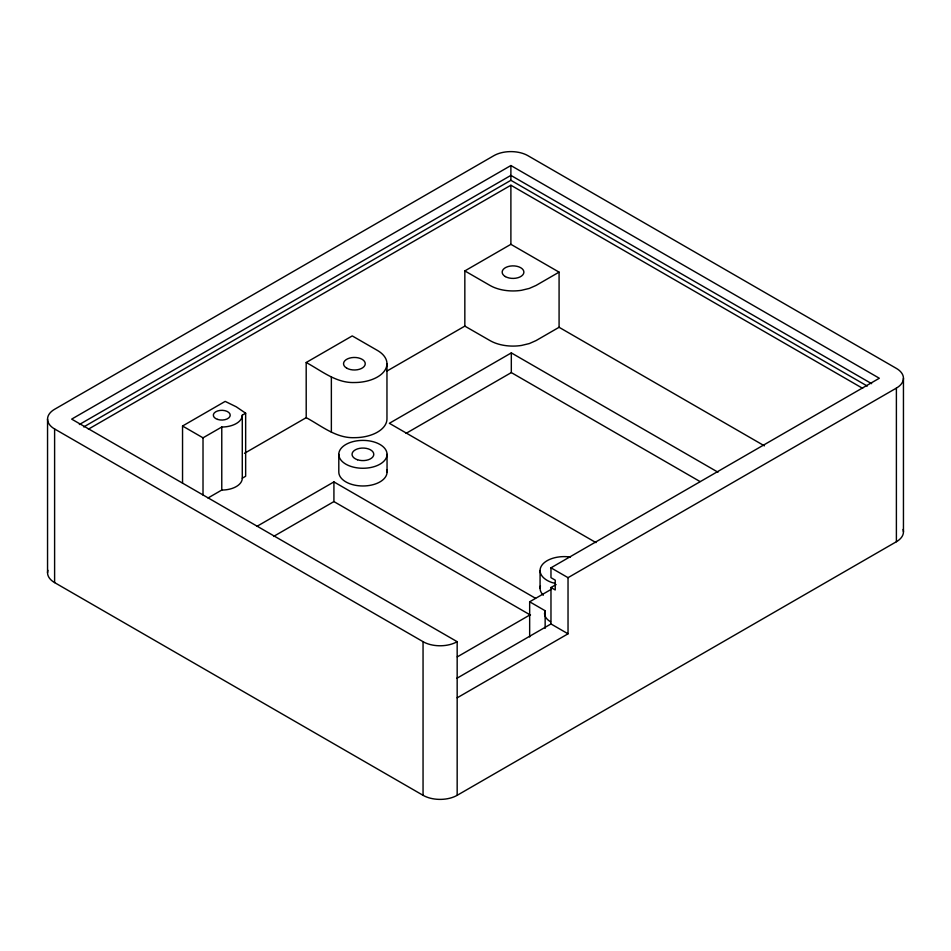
<?xml version="1.0" encoding="UTF-8"?>
<svg xmlns="http://www.w3.org/2000/svg" width="951" height="951" viewBox="0 0 951 951"><rect width="100%" height="100%" fill="white"/><g stroke="black" fill="none" stroke-linecap="round" stroke-linejoin="round"><path stroke-width="1.43" d="M47.55 572.752L47.55 419.118M54.611 582.594L54.611 428.972A24.12 13.932 0 0 1 54.611 409.275L493.831 155.691A24.12 13.932 0 0 1 527.948 155.691L896.389 368.406A24.12 13.932 0 0 1 896.389 388.103L896.389 541.725L457.169 795.309A24.12 13.932 0 0 1 423.052 795.309L54.611 582.594A24.12 13.932 0 0 1 47.919 570.327M423.052 795.309L423.052 641.675L54.611 428.972M457.169 795.309L457.169 641.687L71.67 419.118L510.889 165.533L879.33 378.248L550.974 567.818L550.974 577.673L555.241 580.134L555.241 589.977L550.974 587.516L550.974 623.951L456.67 678.408M386.807 371.14L464.837 326.11L464.837 270.916L510.889 244.324L510.889 185.231L862.64 388.317M867.276 386.058L510.889 180.31L510.889 176.09M871.627 383.657L510.889 175.388L510.889 165.533M457.169 697.82L568.032 633.806L568.032 577.673L896.389 388.103M903.45 531.882L903.45 378.248M529.659 636.98L529.659 601.793L545.149 610.744L544.543 613.371A20.506 11.84 0 0 0 550.546 621.74M182.544 426.012L203.015 437.829L221.773 427.023A20.506 11.84 0 0 0 242.279 415.183L245.655 413.209L236.276 406.814L225.185 401.393L182.544 426.012L182.544 483.191M208.019 497.991L221.773 490.05A20.506 11.84 0 0 0 242.279 478.21L245.655 476.249L245.655 413.209M79.373 424.515L510.889 175.388M83.736 426.928L510.889 180.31M88.372 429.174L510.889 185.231M306.186 362.509L352.239 335.917L377.416 350.432A32.56 18.806 0 0 1 384.477 370.926A32.56 18.806 0 0 1 354.39 382.528C336.072 383.182 321.438 370.676 306.186 362.509L306.21 417.667C321.45 425.834 336.072 438.34 354.39 437.674A32.56 18.806 0 0 0 386.962 418.88L386.962 363.722M244.478 453.306L306.21 417.667M764.414 445.841L559.081 327.287L559.081 272.141L536.055 285.443L529.303 288.426L521.457 290.305A32.56 18.806 0 0 1 490.003 285.443L464.837 270.916M717.969 472.195L511.317 352.892L389.363 423.302L596.004 542.617M559.081 327.287L536.055 340.589L529.303 343.573L521.457 345.451A32.56 18.806 0 0 1 490.003 340.589L464.837 326.11M406.053 433.371L511.317 372.59L699.995 481.527M256.889 526.379L333.92 481.907L535.579 598.322M273.579 536.435L333.92 501.593L530.444 615.059M550.974 587.516L556.109 584.556M529.659 601.793L550.974 589.489M457.265 656.891L530.444 614.631M554.338 583.118L552.139 582.594A24.12 13.932 0 0 1 541.915 565.203A24.12 13.932 0 0 1 570.445 557.084M510.889 244.324L559.081 272.141M550.974 567.818L568.032 577.673M550.974 623.951L568.032 633.806M545.149 610.744L545.149 628.326M540.073 570.529L540.073 588.253M511.317 352.892L511.317 372.59M387.045 454.328A24.12 13.932 0 0 1 350.86 466.394A24.12 13.932 0 0 1 350.86 442.263A24.12 13.932 0 0 1 387.045 454.328L387.045 472.053M338.806 454.328L338.806 472.053A24.12 13.932 0 0 0 365.029 485.925A24.12 13.932 0 0 0 386.677 469.628M333.92 481.907L333.92 501.593M331.364 377.024L331.364 432.17M242.279 415.183L242.279 478.21M221.773 427.023L221.773 490.05M203.015 437.829L203.015 495.007M543.306 595.219A24.12 13.932 0 0 1 540.441 585.84M903.081 529.457A24.12 13.932 0 0 1 896.389 541.725M457.169 641.687A24.12 13.932 0 0 1 423.04 641.687M357.493 459.761A10.853 6.265 0 0 0 373.779 454.328A10.853 6.265 0 0 0 357.493 448.896A10.853 6.265 0 0 0 357.493 459.761M505.35 276.575A10.853 6.265 0 0 0 523.514 273.769A10.853 6.265 0 0 0 510.212 266.09A10.853 6.265 0 0 0 505.35 276.575M346.723 368.156A10.853 6.265 0 0 0 364.875 365.35A10.853 6.265 0 0 0 351.585 357.671A10.853 6.265 0 0 0 346.723 368.156M217.553 419.403A8.44 4.874 0 0 0 230.213 415.183A8.44 4.874 0 0 0 217.553 410.963A8.44 4.874 0 0 0 217.553 419.403"/></g></svg>
